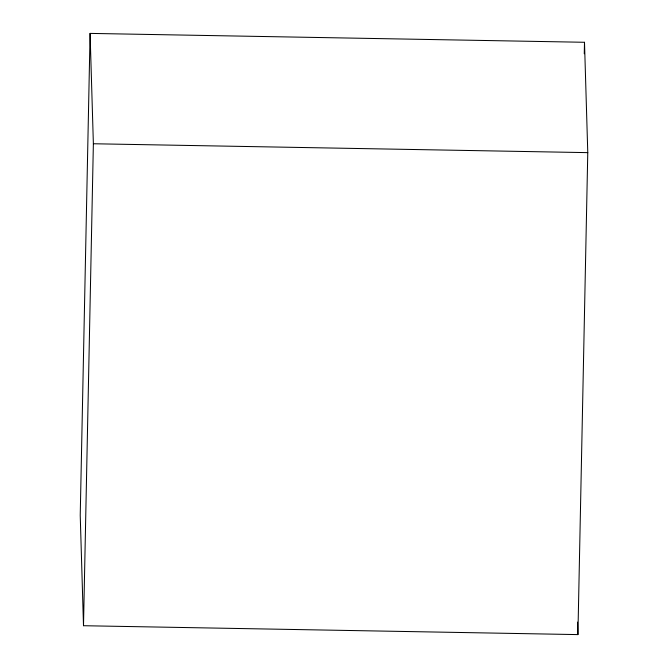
<?xml version="1.0" encoding="UTF-8"?>
<svg xmlns="http://www.w3.org/2000/svg" width="668" height="668" viewBox="0 0 668 668"><rect width="100%" height="100%" fill="white"/><g stroke="black" fill="none" stroke-linecap="round" stroke-linejoin="round"><path stroke-width="1" d="M90.088 33.4L80.227 515.362L83.5 625.716L577.912 634.6L587.773 152.638L584.5 42.284L90.088 33.4L93.37 143.754L83.5 625.716M584.266 53.757L584.5 42.284M93.37 143.754L587.773 152.638M577.536 622.108L577.912 634.6"/></g></svg>
